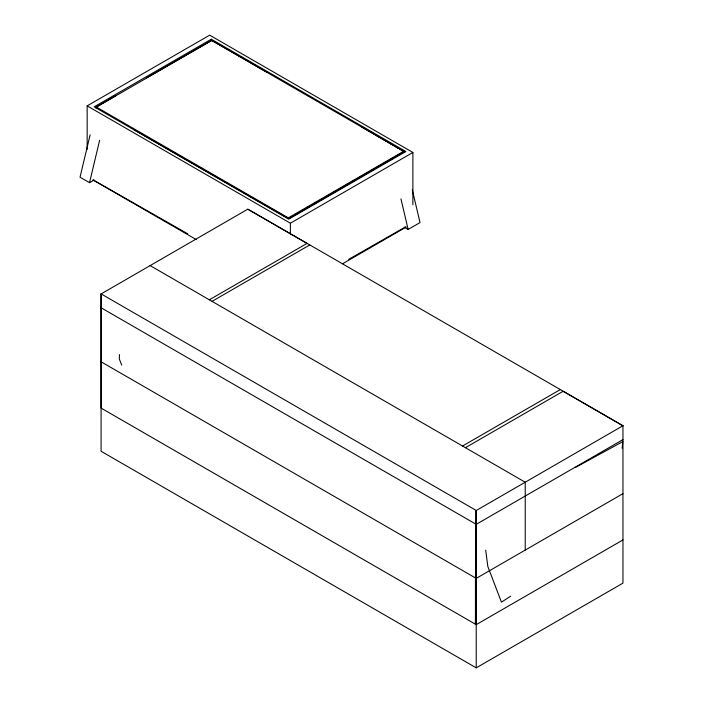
<?xml version="1.0" encoding="UTF-8"?>
<svg xmlns="http://www.w3.org/2000/svg" width="703" height="703" viewBox="0 0 703 703"><rect width="100%" height="100%" fill="white"/><g stroke="black" fill="none" stroke-linecap="round" stroke-linejoin="round"><path stroke-width="1.05" d="M622.963 539.939L476.221 624.659L476.221 510.466L101.083 293.88L101.083 451.264L476.221 667.85L622.963 583.13L622.963 425.737L247.825 209.16L101.083 293.951M476.221 667.85L476.221 510.466L475.456 624.22L475.456 577.936M119.475 354.611L119.317 359.005L121.724 365.077M622.137 448.145L622.823 441.598L575.739 467.293M96.39 107.067L95.951 107.805L96.39 107.067L288.318 217.877C289.662 218.87 286.982 218.861 288.318 217.877L403.663 151.286L404.251 151.637L288.757 218.598M90.142 134.791L80.037 177.2L89.527 182.675L94.088 180.038M89.527 182.675L99.624 140.266M404.102 152.006L403.698 151.303M510.633 596.223L501.441 602.146L487.812 566.442L485.685 550.159M87.163 149.396L87.163 105.872L209.67 35.15L412.881 152.472L412.881 204.696M96.091 107.128L115.424 95.951M95.951 107.278L211.735 40.475C213.053 40.651 210.478 40.589 211.735 40.475L404.102 151.514M87.163 105.872L290.383 223.203L412.881 152.472M209.292 299.829L307.026 243.405L247.825 209.23M212.086 301.332L309.821 244.908M342.607 263.766L406.237 227.025M404.348 227.245L408.144 229.433L420.016 222.587L412.318 189.924M462.618 445.974L560.353 389.55M465.404 447.697L563.138 391.272L622.963 425.807M476.221 510.527L622.963 425.737M622.963 439.612L476.221 524.341L101.083 307.756M622.963 493.655L476.221 578.376L101.083 361.79M146.681 77.822L211.717 40.37L266.841 72.172M375.551 134.923L404.111 151.593L288.582 218.528L133.623 129.51M348.662 259.372L405.622 226.841M93.376 180.082L187.771 233.818M92.866 179.88L196.374 239.644M150.099 265.585L525.229 482.232L525.229 550.08M476.221 624.659L101.083 408.083L101.083 293.88M361.641 126.927L404.111 151.593M400.947 198.879L408.144 229.433M290.383 223.203L290.383 234.081M211.313 39.201L94.176 106.821L288.74 219.151L405.868 151.523L211.313 39.201"/></g></svg>
